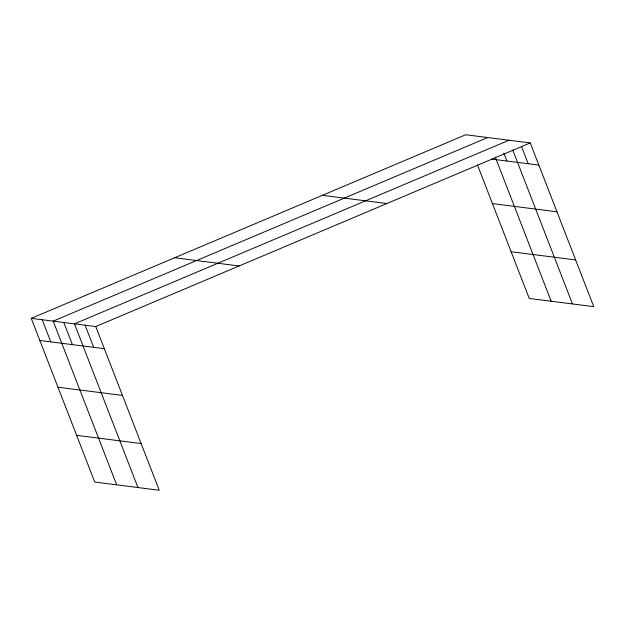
<?xml version="1.0" encoding="UTF-8"?>
<svg xmlns="http://www.w3.org/2000/svg" width="625" height="625" viewBox="0 0 625 625"><rect width="100%" height="100%" fill="white"/><g stroke="black" fill="none" stroke-linecap="round" stroke-linejoin="round"><path stroke-width="0.94" d="M31.25 318.352L95.75 326.547L159.25 490.258L94.75 482.055L31.25 318.352L465.75 134.742L530.25 142.945L593.75 306.648L529.25 298.453L477.477 164.977M487.68 137.531L53.18 321.133L116.68 484.844M508.969 140.242L74.469 323.844L137.961 487.547M95.75 326.547L530.25 142.945M491.703 159.094L538.844 165.094M492.461 203.602L556.961 211.805M322.367 195.336L386.867 203.531M511.125 251.734L575.633 259.938M174.633 257.758L239.141 265.961M39.836 340.492L104.344 348.695M57.961 387.211L122.461 395.406M76.625 435.336L141.133 443.539M521.672 146.906L528.195 163.734M512.75 149.984L572.461 303.945M503.82 153.062L506.914 161.031M495.242 157.023L551.18 301.242M85.109 325.195L93.695 347.344M63.82 322.492L72.414 344.633M42.219 319.742L50.805 341.891"/></g></svg>
